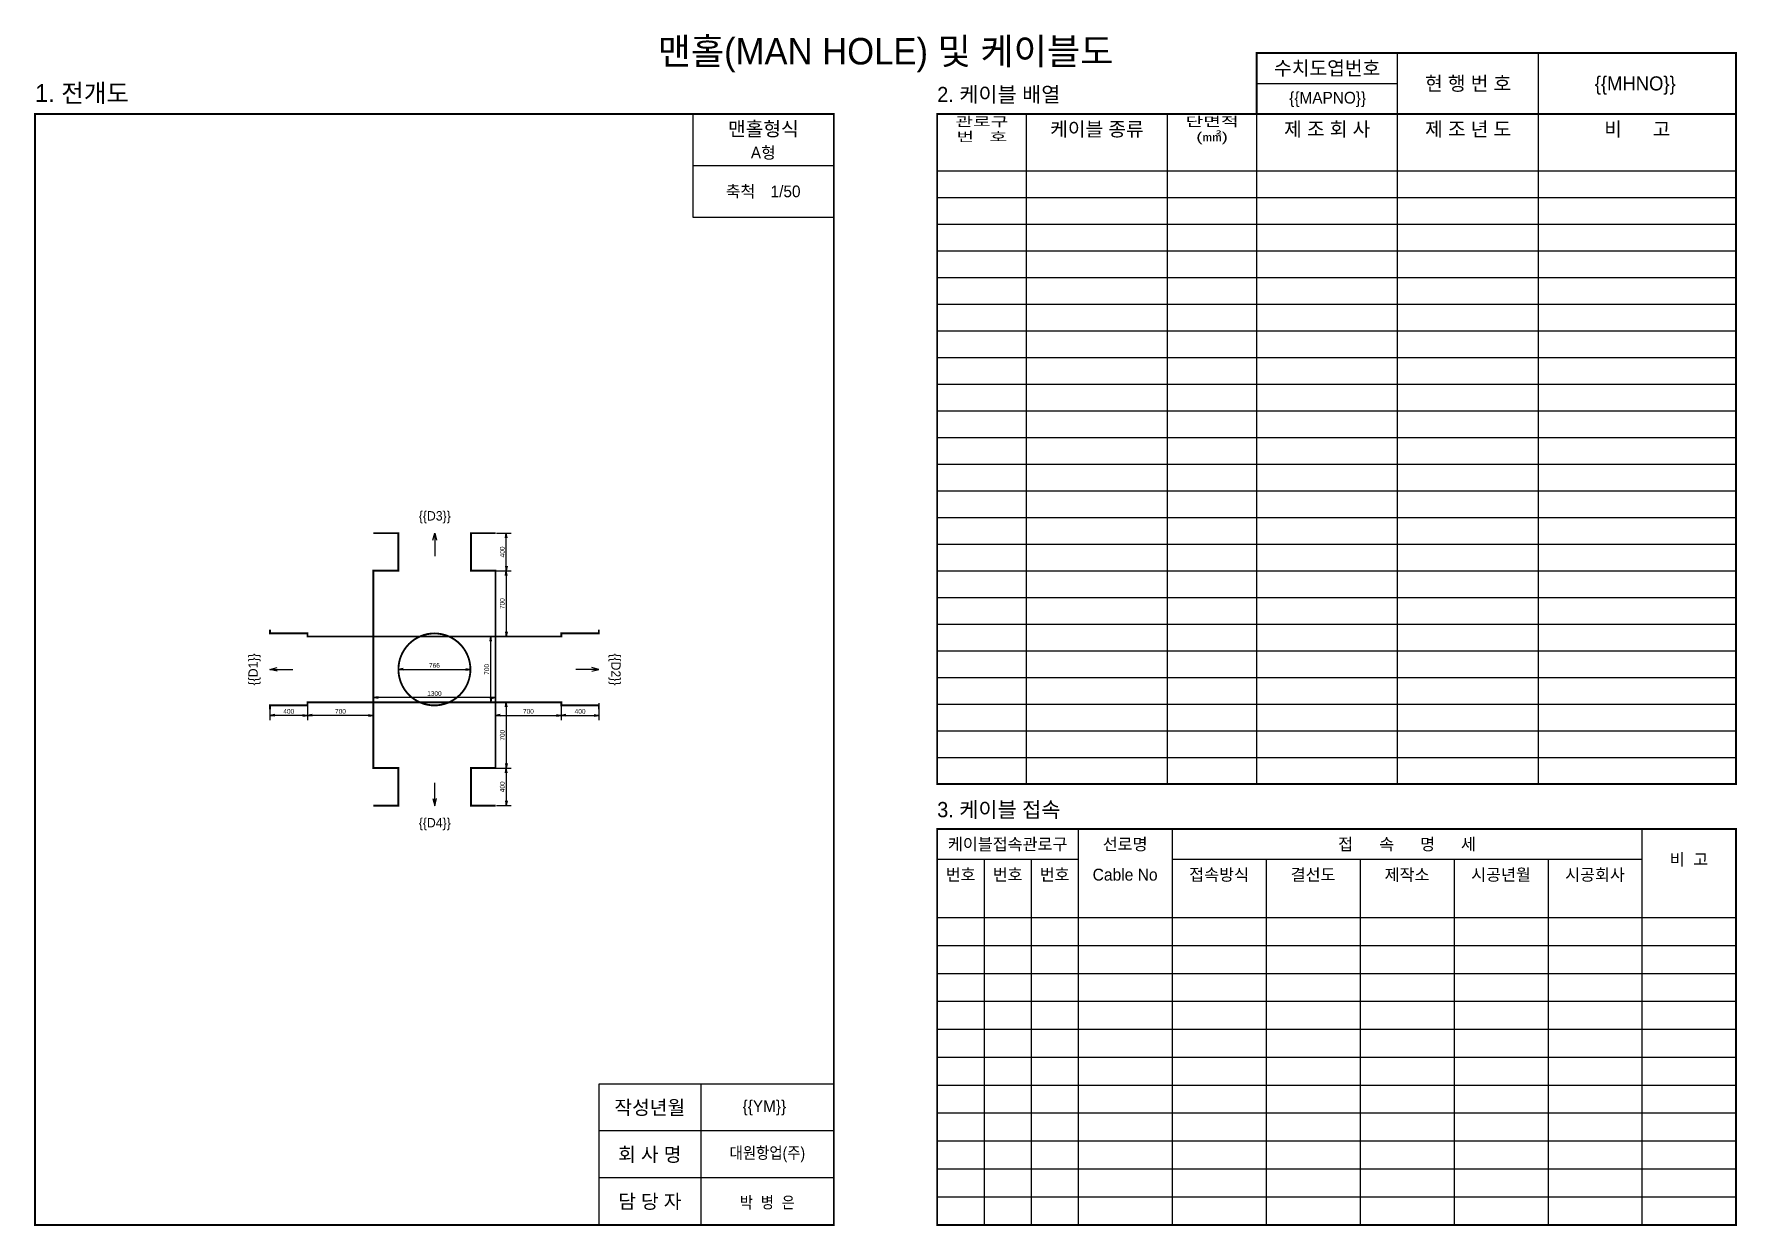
# Model space of a CAD drawing. Extents: x 135919 to 154040, y -156401 to -143717.
import ezdxf
from ezdxf.enums import TextEntityAlignment as Align

# ---------------------------------------------------------------- set-up
doc = ezdxf.new("R2010")
doc.units = 0
doc.header["$LTSCALE"] = 300
doc.linetypes.add('DASHED2', pattern=[0.375, 0.25, -0.125])
for name, color, linetype in [('arrow', 5, 'Continuous'), ('Attr', 7, 'Continuous'), ('con', 7, 'Continuous'), ('Dim', 5, 'Continuous'), ('FORM', 5, 'Continuous'), ('Form_Text', 7, 'Continuous'), ('mh', 7, 'Continuous')]:
    doc.layers.add(name, color=color, linetype=linetype)
doc.styles.add('Attr', font='')
doc.styles.add('DIM', font='')
doc.styles.add('Form_Text', font='')
doc.styles.get('Attr').set_extended_font_data('굴림')
doc.styles.get('DIM').set_extended_font_data('굴림')
doc.styles.get('Form_Text').set_extended_font_data('돋움')
doc.dimstyles.new('hjmh', dxfattribs={"dimscale": 0, "dimtxt": 50, "dimasz": 50, "dimexe": 50, "dimexo": 10, "dimgap": 17, "dimtad": 1, "dimdec": 0, "dimtxsty": 'DIM', "dimblk": 'OPEN', "dimcen": 2.5, "dimclrd": 5, "dimclre": 5, "dimclrt": 5, "dimazin": 3, "dimtfac": 10, "dimtdec": 0, "dimtmove": 2, "dimatfit": 3, "dimldrblk": 'OPEN'})

# ---------------------------------------------------------------- blocks, each defined once
blk = doc.blocks.new('_Open')
at = {"color": 0, "linetype": 'ByBlock', "lineweight": -2}
for p, q in [((-1, 0.17), (0, 0)), ((-1, -0.17), (0, 0)), ((0, 0), (-1, 0))]:
    blk.add_line(p, q, dxfattribs=at)
blk = doc.blocks.new('*D2')
at = {"layer": 'Defpoints', "color": 0, "transparency": 16777216}
for p in [(140780, -150128), (140830, -150128), (140830, -150828)]:
    blk.add_point(p, dxfattribs=at)
at = {"layer": 'Dim', "color": 5, "lineweight": -2, "transparency": 16777216}
for p, q in [((140820, -150128), (140730, -150128)), ((140780, -150778), (140780, -150178)), ((140820, -150828), (140730, -150828))]:
    blk.add_line(p, q, dxfattribs=at)
at = {"layer": 'Dim', "color": 5, "lineweight": -2, "transparency": 16777216, "xscale": 50, "yscale": 50, "zscale": 50}
for p, rotation in [((140780, -150128), 90), ((140780, -150828), 270)]:
    blk.add_blockref('_Open', p, dxfattribs=dict(at, rotation=rotation))
at = {"layer": 'Dim', "color": 5, "transparency": 16777216, "insert": (140737, -150478), "char_height": 50, "attachment_point": 5, "rotation": 90, "style": 'DIM'}
blk.add_mtext('\\A1;700', dxfattribs=at)
blk = doc.blocks.new('*D3')
at = {"layer": 'Defpoints', "color": 0, "transparency": 16777216}
for p in [(139530, -150778), (139530, -150818), (140830, -150828)]:
    blk.add_point(p, dxfattribs=at)
at = {"layer": 'Dim', "color": 5, "lineweight": -2, "transparency": 16777216}
for p, q in [((139530, -150808), (139530, -150728)), ((140830, -150818), (140830, -150728)), ((140780, -150778), (139580, -150778))]:
    blk.add_line(p, q, dxfattribs=at)
at = {"layer": 'Dim', "color": 5, "lineweight": -2, "transparency": 16777216, "xscale": 50, "yscale": 50, "zscale": 50, "rotation": 180}
blk.add_blockref('_Open', (139530, -150778), dxfattribs=at)
at = {"layer": 'Dim', "color": 5, "lineweight": -2, "transparency": 16777216, "xscale": 50, "yscale": 50, "zscale": 50}
blk.add_blockref('_Open', (140830, -150778), dxfattribs=at)
at = {"layer": 'Dim', "color": 5, "transparency": 16777216, "insert": (140180, -150735), "char_height": 50, "attachment_point": 5, "style": 'DIM'}
blk.add_mtext('\\A1;1300', dxfattribs=at)
blk = doc.blocks.new('arrow')
at = {"layer": 'Dim', "color": 0}
blk.add_line((-150, 0), (-487, 0), dxfattribs=at)
at = {"layer": 'Dim', "color": 0, "linetype": 'ByBlock'}
for p, q in [((-150, 40), (0, 0)), ((0, 0), (-150, -40)), ((0, 0), (-150, 0))]:
    blk.add_line(p, q, dxfattribs=at)
blk = doc.blocks.new('*D4')
at = {"layer": 'Defpoints', "color": 0, "transparency": 16777216}
for p in [(139797, -150478), (140563, -150478), (140563, -150478)]:
    blk.add_point(p, dxfattribs=at)
at = {"layer": 'mh', "color": 5, "lineweight": -2, "transparency": 16777216}
for p, q in [((139797, -150468), (139797, -150428)), ((139847, -150478), (140513, -150478)), ((140563, -150468), (140563, -150428))]:
    blk.add_line(p, q, dxfattribs=at)
at = {"layer": 'mh', "color": 5, "lineweight": -2, "transparency": 16777216, "xscale": 50, "yscale": 50, "zscale": 50, "rotation": 180}
blk.add_blockref('_Open', (139797, -150478), dxfattribs=at)
at = {"layer": 'mh', "color": 5, "lineweight": -2, "transparency": 16777216, "xscale": 50, "yscale": 50, "zscale": 50}
blk.add_blockref('_Open', (140563, -150478), dxfattribs=at)
at = {"layer": 'mh', "color": 5, "transparency": 16777216, "insert": (140180, -150436), "char_height": 50, "attachment_point": 5, "style": 'DIM'}
blk.add_mtext('\\A1;766', dxfattribs=at)
blk = doc.blocks.new('*D5')
at = {"layer": 'Defpoints', "color": 0, "transparency": 16777216}
for p in [(140830, -150828), (140830, -151528), (140945, -151528)]:
    blk.add_point(p, dxfattribs=at)
at = {"layer": 'Dim', "color": 5, "lineweight": -2, "transparency": 16777216}
for p, q in [((140840, -150828), (140995, -150828)), ((140945, -150878), (140945, -151478)), ((140840, -151528), (140995, -151528))]:
    blk.add_line(p, q, dxfattribs=at)
at = {"layer": 'Dim', "color": 5, "lineweight": -2, "transparency": 16777216, "xscale": 50, "yscale": 50, "zscale": 50}
for p, rotation in [((140945, -150828), 90), ((140945, -151528), 270)]:
    blk.add_blockref('_Open', p, dxfattribs=dict(at, rotation=rotation))
at = {"layer": 'Dim', "color": 5, "transparency": 16777216, "insert": (140902, -151178), "char_height": 50, "attachment_point": 5, "rotation": 90, "style": 'DIM'}
blk.add_mtext('\\A1;700', dxfattribs=at)
blk = doc.blocks.new('*D6')
at = {"layer": 'Defpoints', "color": 0, "transparency": 16777216}
for p in [(140830, -151528), (140830, -151928), (140945, -151928)]:
    blk.add_point(p, dxfattribs=at)
at = {"layer": 'Dim', "color": 5, "lineweight": -2, "transparency": 16777216}
for p, q in [((140840, -151528), (140995, -151528)), ((140945, -151578), (140945, -151878)), ((140840, -151928), (140995, -151928))]:
    blk.add_line(p, q, dxfattribs=at)
at = {"layer": 'Dim', "color": 5, "lineweight": -2, "transparency": 16777216, "xscale": 50, "yscale": 50, "zscale": 50}
for p, rotation in [((140945, -151528), 90), ((140945, -151928), 270)]:
    blk.add_blockref('_Open', p, dxfattribs=dict(at, rotation=rotation))
at = {"layer": 'Dim', "color": 5, "transparency": 16777216, "insert": (140902, -151728), "char_height": 50, "attachment_point": 5, "rotation": 90, "style": 'DIM'}
blk.add_mtext('\\A1;400', dxfattribs=at)
blk = doc.blocks.new('*D7')
at = {"layer": 'Defpoints', "color": 0, "transparency": 16777216}
for p in [(140830, -150828), (141530, -150828), (141530, -150968)]:
    blk.add_point(p, dxfattribs=at)
at = {"layer": 'Dim', "color": 5, "lineweight": -2, "transparency": 16777216}
for p, q in [((140830, -150838), (140830, -151018)), ((141530, -150838), (141530, -151018)), ((140880, -150968), (141480, -150968))]:
    blk.add_line(p, q, dxfattribs=at)
at = {"layer": 'Dim', "color": 5, "lineweight": -2, "transparency": 16777216, "xscale": 50, "yscale": 50, "zscale": 50, "rotation": 180}
blk.add_blockref('_Open', (140830, -150968), dxfattribs=at)
at = {"layer": 'Dim', "color": 5, "lineweight": -2, "transparency": 16777216, "xscale": 50, "yscale": 50, "zscale": 50}
blk.add_blockref('_Open', (141530, -150968), dxfattribs=at)
at = {"layer": 'Dim', "color": 5, "transparency": 16777216, "insert": (141180, -150925), "char_height": 50, "attachment_point": 5, "style": 'DIM'}
blk.add_mtext('\\A1;700', dxfattribs=at)
blk = doc.blocks.new('*D8')
at = {"layer": 'Defpoints', "color": 0, "transparency": 16777216}
for p in [(141530, -150828), (141930, -150828), (141930, -150968)]:
    blk.add_point(p, dxfattribs=at)
at = {"layer": 'Dim', "color": 5, "lineweight": -2, "transparency": 16777216}
for p, q in [((141530, -150838), (141530, -151018)), ((141930, -150838), (141930, -151018)), ((141580, -150968), (141880, -150968))]:
    blk.add_line(p, q, dxfattribs=at)
at = {"layer": 'Dim', "color": 5, "lineweight": -2, "transparency": 16777216, "xscale": 50, "yscale": 50, "zscale": 50, "rotation": 180}
blk.add_blockref('_Open', (141530, -150968), dxfattribs=at)
at = {"layer": 'Dim', "color": 5, "lineweight": -2, "transparency": 16777216, "xscale": 50, "yscale": 50, "zscale": 50}
blk.add_blockref('_Open', (141930, -150968), dxfattribs=at)
at = {"layer": 'Dim', "color": 5, "transparency": 16777216, "insert": (141730, -150925), "char_height": 50, "attachment_point": 5, "style": 'DIM'}
blk.add_mtext('\\A1;400', dxfattribs=at)
blk = doc.blocks.new('*D9')
at = {"layer": 'Defpoints', "color": 0, "transparency": 16777216}
for p in [(140830, -149028), (140945, -149028), (140830, -149428)]:
    blk.add_point(p, dxfattribs=at)
at = {"layer": 'Dim', "color": 5, "lineweight": -2, "transparency": 16777216}
for p, q in [((140840, -149028), (140995, -149028)), ((140945, -149378), (140945, -149078)), ((140840, -149428), (140995, -149428))]:
    blk.add_line(p, q, dxfattribs=at)
at = {"layer": 'Dim', "color": 5, "lineweight": -2, "transparency": 16777216, "xscale": 50, "yscale": 50, "zscale": 50}
for p, rotation in [((140945, -149028), 90), ((140945, -149428), 270)]:
    blk.add_blockref('_Open', p, dxfattribs=dict(at, rotation=rotation))
at = {"layer": 'Dim', "color": 5, "transparency": 16777216, "insert": (140902, -149228), "char_height": 50, "attachment_point": 5, "rotation": 90, "style": 'DIM'}
blk.add_mtext('\\A1;400', dxfattribs=at)
blk = doc.blocks.new('*D10')
at = {"layer": 'Defpoints', "color": 0, "transparency": 16777216}
for p in [(140830, -149428), (140830, -150128), (140945, -150128)]:
    blk.add_point(p, dxfattribs=at)
at = {"layer": 'Dim', "color": 5, "lineweight": -2, "transparency": 16777216}
for p, q in [((140840, -149428), (140995, -149428)), ((140945, -149478), (140945, -150078)), ((140840, -150128), (140995, -150128))]:
    blk.add_line(p, q, dxfattribs=at)
at = {"layer": 'Dim', "color": 5, "lineweight": -2, "transparency": 16777216, "xscale": 50, "yscale": 50, "zscale": 50}
for p, rotation in [((140945, -149428), 90), ((140945, -150128), 270)]:
    blk.add_blockref('_Open', p, dxfattribs=dict(at, rotation=rotation))
at = {"layer": 'Dim', "color": 5, "transparency": 16777216, "insert": (140902, -149778), "char_height": 50, "attachment_point": 5, "rotation": 90, "style": 'DIM'}
blk.add_mtext('\\A1;700', dxfattribs=at)
blk = doc.blocks.new('*D11')
at = {"layer": 'Defpoints', "color": 0, "transparency": 16777216}
for p in [(138830, -150828), (139530, -150828), (138830, -150968)]:
    blk.add_point(p, dxfattribs=at)
at = {"layer": 'Dim', "color": 5, "lineweight": -2, "transparency": 16777216}
for p, q in [((138830, -150838), (138830, -151018)), ((139530, -150838), (139530, -151018)), ((139480, -150968), (138880, -150968))]:
    blk.add_line(p, q, dxfattribs=at)
at = {"layer": 'Dim', "color": 5, "lineweight": -2, "transparency": 16777216, "xscale": 50, "yscale": 50, "zscale": 50}
for p, rotation in [((138830, -150968), 180.0000000000023), ((139530, -150968), 2.3181e-12)]:
    blk.add_blockref('_Open', p, dxfattribs=dict(at, rotation=rotation))
at = {"layer": 'Dim', "color": 5, "transparency": 16777216, "insert": (139180, -150925), "char_height": 50, "attachment_point": 5, "style": 'DIM'}
blk.add_mtext('\\A1;700', dxfattribs=at)
blk = doc.blocks.new('*D12')
at = {"layer": 'Defpoints', "color": 0, "transparency": 16777216}
for p in [(138430, -150861), (138830, -150861), (138430, -150968)]:
    blk.add_point(p, dxfattribs=at)
at = {"layer": 'Dim', "color": 5, "lineweight": -2, "transparency": 16777216}
for p, q in [((138430, -150871), (138430, -151018)), ((138830, -150871), (138830, -151018)), ((138780, -150968), (138480, -150968))]:
    blk.add_line(p, q, dxfattribs=at)
at = {"layer": 'Dim', "color": 5, "lineweight": -2, "transparency": 16777216, "xscale": 50, "yscale": 50, "zscale": 50, "rotation": 180}
blk.add_blockref('_Open', (138430, -150968), dxfattribs=at)
at = {"layer": 'Dim', "color": 5, "lineweight": -2, "transparency": 16777216, "xscale": 50, "yscale": 50, "zscale": 50}
blk.add_blockref('_Open', (138830, -150968), dxfattribs=at)
at = {"layer": 'Dim', "color": 5, "transparency": 16777216, "insert": (138630, -150925), "char_height": 50, "attachment_point": 5, "style": 'DIM'}
blk.add_mtext('\\A1;400', dxfattribs=at)

msp = doc.modelspace()

# ---------------------------------------------------------------- linework, layer by layer
at = {"layer": 'con', "lineweight": 0, "const_width": 20}
for points in [[(139529.9, -150128.2), (139529.9, -149428.2), (139796.9, -149428.2), (139796.9, -149028.2), (139529.9, -149028.2)], [(140829.9, -149028.2), (140569.9, -149028.2), (140569.9, -149428.2), (140829.9, -149428.2), (140829.9, -150128.2)], [(139529.9, -150828.2), (139529.9, -151528.2), (139796.9, -151528.2), (139796.9, -151928.2), (139529.9, -151928.2)], [(140829.9, -151928.2), (140569.9, -151928.2), (140569.9, -151528.2), (140829.9, -151528.2), (140829.9, -150828.2)]]:
    msp.add_lwpolyline(points, dxfattribs=at)
at = {"layer": 'con', "lineweight": 0}
for points in [[(139529.9, -150128.2, 20, 20, 0), (138829.9, -150128.2, 20, 20, 0), (138829.9, -150095.2, 20, 20, 0), (138429.9, -150095.2, 20, 20, 0), (138429.9, -150054.2, 0, 0, 0)], [(140829.9, -150128.2, 20, 20, 0), (141529.9, -150128.2, 20, 20, 0), (141529.9, -150095.2, 20, 20, 0), (141929.9, -150095.2, 20, 20, 0), (141929.9, -150054.2, 0, 0, 0)], [(139529.9, -150828.2, 20, 20, 0), (138829.9, -150828.2, 20, 20, 0), (138829.9, -150861.2, 20, 20, 0), (138429.9, -150861.2, 20, 20, 0), (138429.9, -150902.3, 0, 0, 0)], [(140829.9, -150828.2, 20, 20, 0), (141529.9, -150828.2, 20, 20, 0), (141529.9, -150861.2, 20, 20, 0), (141929.9, -150861.2, 20, 20, 0), (141929.9, -150902.3, 0, 0, 0)]]:
    msp.add_lwpolyline(points, format="xyseb", dxfattribs=at)
at = {"layer": 'con', "lineweight": 0, "const_width": 20}
msp.add_lwpolyline([(140829.9, -150128.2), (139529.9, -150128.2), (139529.9, -150828.2), (140829.9, -150828.2)], close=True, dxfattribs=at)
at = {"layer": 'FORM', "linetype": 'Continuous'}
for points, const_width in [([(148929.9, -144566.2), (148929.9, -143917.9), (150429.9, -143917.9), (154029.9, -143917.9), (154029.9, -144566.2)], 20.8), ([(135929.9, -144566.2), (144429.9, -144566.2), (144429.9, -156390.2), (135929.9, -156390.2), (135929.9, -144566.2)], 20.8), ([(154029.9, -151697.7), (145529.9, -151697.7), (145529.9, -144566.2), (154029.9, -144566.2), (154029.9, -151697.7)], 20.8), ([(145529.9, -144890.4), (154029.9, -144890.4)], 0.0833), ([(145529.9, -156390.2), (154029.9, -156390.2), (154029.9, -152176.1), (145529.9, -152176.1), (145529.9, -156390.2)], 20.8), ([(154029.9, -152824.4), (145529.9, -152824.4)], 0.0833)]:
    msp.add_lwpolyline(points, dxfattribs=dict(at, const_width=const_width))
for points in [[(150429.9, -151697.7), (150429.9, -143917.9)], [(151929.9, -151697.7), (151929.9, -143917.9)], [(148929.9, -144242.1), (150429.9, -144242.1)], [(142929.9, -144566.2), (142929.9, -145116.2), (142929.9, -145666.2), (144429.9, -145666.2)], [(146479.9, -151697.7), (146479.9, -144566.2)], [(147979.9, -151697.7), (147979.9, -144566.2)], [(148929.9, -151697.7), (148929.9, -144566.2)], [(142929.9, -145116.2), (144429.9, -145116.2)], [(145529.9, -145174.2), (154029.9, -145174.2)], [(145529.9, -145457.9), (154029.9, -145457.9)], [(145529.9, -145741.5), (154029.9, -145741.5)], [(145529.9, -146025.2), (154029.9, -146025.2)], [(145529.9, -146308.8), (154029.9, -146308.8)], [(145529.9, -146592.5), (154029.9, -146592.5)], [(145529.9, -146876.1), (154029.9, -146876.1)], [(145529.9, -147159.7), (154029.9, -147159.7)], [(145529.9, -147443.4), (154029.9, -147443.4)], [(145529.9, -147727), (154029.9, -147727)], [(145529.9, -148010.7), (154029.9, -148010.7)], [(145529.9, -148294.3), (154029.9, -148294.3)], [(145529.9, -148578), (154029.9, -148578)], [(145529.9, -148861.6), (154029.9, -148861.6)], [(145529.9, -149145.3), (154029.9, -149145.3)], [(145529.9, -149428.9), (154029.9, -149428.9)], [(145529.9, -149712.6), (154029.9, -149712.6)], [(145529.9, -149996.2), (154029.9, -149996.2)], [(145529.9, -150279.8), (154029.9, -150279.8)], [(145529.9, -150563.5), (154029.9, -150563.5)], [(145529.9, -150847.1), (154029.9, -150847.1)], [(145529.9, -151130.8), (154029.9, -151130.8)], [(145529.9, -151414.4), (154029.9, -151414.4)], [(147029.9, -152176.1), (147029.9, -156390.2)], [(148029.9, -152176.1), (148029.9, -156390.2)], [(153029.9, -152176.1), (153029.9, -156390.2)], [(147029.9, -152500.2), (145529.9, -152500.2)], [(146029.9, -152500.2), (146029.9, -156390.2)], [(146529.9, -152500.2), (146529.9, -156390.2)], [(153029.9, -152500.2), (148029.9, -152500.2)], [(149029.9, -152500.2), (149029.9, -156390.2)], [(150029.9, -152500.2), (150029.9, -156390.2)], [(151029.9, -152500.2), (151029.9, -156390.2)], [(152029.9, -152500.2), (152029.9, -156390.2)], [(154029.9, -153121.7), (145529.9, -153121.7)], [(154029.9, -153418.9), (145529.9, -153418.9)], [(154029.9, -153716.1), (145529.9, -153716.1)], [(154029.9, -154013.2), (145529.9, -154013.2)], [(154029.9, -154310.4), (145529.9, -154310.4)], [(154029.9, -154607.6), (145529.9, -154607.6)], [(144429.9, -154890.2), (141929.9, -154890.2), (141929.9, -156390.2)], [(154029.9, -154904.7), (145529.9, -154904.7)], [(154029.9, -155201.9), (145529.9, -155201.9)], [(144429.9, -155390.2), (141929.9, -155390.2)], [(154029.9, -155499.1), (145529.9, -155499.1)], [(154029.9, -155796.2), (145529.9, -155796.2)], [(144429.9, -155890.2), (141929.9, -155890.2)], [(154029.9, -156093.4), (145529.9, -156093.4)]]:
    msp.add_lwpolyline(points, dxfattribs=at)
at = {"layer": 'FORM'}
msp.add_lwpolyline([(143014.1, -154890.2), (143014.1, -156390.2)], dxfattribs=at)
at = {"layer": 'mh', "linetype": 'DASHED2', "lineweight": 0, "const_width": 19.7}
msp.add_lwpolyline([(140562.9, -150478.2, 1), (139796.9, -150478.2, 1), (140562.9, -150478.2, 1)], format="xyb", dxfattribs=at)

# ---------------------------------------------------------------- block references
at = {"layer": 'arrow', "yscale": 0.5, "zscale": 0.5}
for p, xscale, rotation in [((140183.4, -149028.2), 0.5, 90.00000000000003), ((138429.9, -150478.2), 0.5, 180), ((141929.9, -150478.2), -0.5, 180), ((140183.4, -151928.2), -0.5, 90)]:
    msp.add_blockref('arrow', p, dxfattribs=dict(at, xscale=xscale, rotation=rotation))

# ---------------------------------------------------------------- texts
at = {"layer": 'Attr'}
for s, height, style, p in [('{{MHNO}}', 150, 'Attr', (152957.9, -144242.1)), ('{{MAPNO}}', 125, 'Attr', (149685.1, -144394.3)), ('A형', 125, 'Attr', (143679.9, -144978.7)), ('1/50', 125, 'Attr', (143916.4, -145391.2)), ('{{D3}}', 100, 'DIM', (140183.4, -148843.9)), ('{{D4}}', 100, 'DIM', (140183.4, -152109.8)), ('{{YM}}', 125, 'Attr', (143691.1, -155125))]:
    msp.add_text(s, height=height, dxfattribs=dict(at, style=style)).set_placement(p, align=Align.MIDDLE_CENTER)
at = {"layer": 'Attr', "style": 'DIM'}
for s, rotation, p in [('{{D1}}', 90, (138250.6, -150478.2)), ('{{D2}}', 270, (142111.5, -150478.2))]:
    msp.add_text(s, height=100, rotation=rotation, dxfattribs=at).set_placement(p, align=Align.MIDDLE_CENTER)
at = {"layer": 'Attr', "style": 'Attr', "width": 0.9}
for s, p in [('대원항업(주)', (143722.3, -155623)), ('박  병  은', (143722.3, -156150))]:
    msp.add_text(s, height=125, dxfattribs=at).set_placement(p, align=Align.MIDDLE_CENTER)
at = {"layer": 'Form_Text', "style": 'Form_Text'}
for s, height, p in [('맨홀(MAN HOLE) 및 케이블도', 281.637, (144979.9, -143899.6)), ('수치도엽번호', 150, (149679.9, -144080)), ('현 행 번 호', 150, (151179.9, -144242.1)), ('맨홀형식', 150, (143679.9, -144725.9)), ('케이블 종류', 150, (147229.9, -144728.3)), ('제 조 회 사', 150, (149679.9, -144728.3)), ('제 조 년 도', 150, (151179.9, -144728.3)), ('비      고', 150, (152979.9, -144728.3)), ('축척', 125, (143436.5, -145391.2)), ('작성년월', 150, (142472, -155140.2)), ('회 사 명', 150, (142472, -155640.2)), ('담 당 자', 150, (142472, -156140.2))]:
    msp.add_text(s, height=height, dxfattribs=at).set_placement(p, align=Align.MIDDLE_CENTER)
for s, height, p in [('1. 전개도', 191.67, (135929.9, -144441.2)), ('2. 케이블 배열', 161.94, (145529.9, -144441.2)), ('3. 케이블 접속', 161.94, (145529.9, -152051.1))]:
    msp.add_text(s, height=height, dxfattribs=at).set_placement(p)
at = {"layer": 'Form_Text', "style": 'Form_Text', "width": 1.5}
for s, p in [('관로구', (146004.9, -144647.3)), ('단면적', (148454.9, -144647.3)), ('번   호', (146004.9, -144809.4)), ('(㎟)', (148454.9, -144809.4))]:
    msp.add_text(s, height=100, dxfattribs=at).set_placement(p, align=Align.MIDDLE_CENTER)
at = {"layer": 'Form_Text', "linetype": 'Continuous', "style": 'Attr'}
for s, height, p in [('케이블접속관로구', 126.74, (146279.9, -152338.2)), ('선로명', 126.74, (147529.9, -152338.2)), ('접      속      명      세', 126.736, (150529.9, -152338.2)), ('비  고', 126.74, (153529.9, -152500.2)), ('번호', 126.74, (145779.9, -152662.3)), ('번호', 126.74, (146279.9, -152662.3)), ('번호', 126.74, (146779.9, -152662.3)), ('Cable No', 126.74, (147529.9, -152662.3)), ('접속방식', 126.74, (148529.9, -152662.3)), ('결선도', 126.74, (149529.9, -152662.3)), ('제작소', 126.74, (150529.9, -152662.3)), ('시공년월', 126.74, (151529.9, -152662.3)), ('시공회사', 126.74, (152529.9, -152662.3))]:
    msp.add_text(s, height=height, dxfattribs=at).set_placement(p, align=Align.MIDDLE_CENTER)

# ---------------------------------------------------------------- dimensions: what is measured, and where the dimension line sits
at = {"layer": 'Dim'}
for p1, p2, distance, picture, middle in [((140829.9, -149428.2), (140829.9, -149028.2), -114.8, '*D9', (140902.1, -149228.2)), ((140829.9, -149428.2), (140829.9, -150128.2), 114.8, '*D10', (140902.1, -149778.2)), ((138829.9, -150861.2), (138429.9, -150861.2), 106.7, '*D12', (138629.9, -150925.3)), ((139529.9, -150828.2), (138829.9, -150828.2), 139.7, '*D11', (139179.9, -150925.3)), ((140829.9, -150828.2), (140829.9, -151528.2), 114.8, '*D5', (140902.1, -151178.2)), ((140829.9, -150828.2), (141529.9, -150828.2), -139.7, '*D7', (141179.9, -150925.3)), ((141529.9, -150828.2), (141929.9, -150828.2), -139.7, '*D8', (141729.9, -150925.3)), ((140829.9, -151528.2), (140829.9, -151928.2), 114.8, '*D6', (140902.1, -151728.2))]:
    dim = msp.add_aligned_dim(p1=p1, p2=p2, distance=distance, dimstyle='hjmh', override={"dimscale": 1}, dxfattribs=at)
    dim.commit()
    dim.dimension.update_dxf_attribs({"geometry": picture, "text_midpoint": middle})
for base, p2, angle, picture, middle in [((140779.8, -150128.2), (140829.9, -150128.2), 270, '*D2', (140737.1, -150478.2)), ((139529.9, -150777.7), (139529.9, -150818.2), 180, '*D3', (140179.9, -150735))]:
    dim = msp.add_linear_dim(base=base, p1=(140829.9, -150828.2), p2=p2, angle=angle, dimstyle='hjmh', override={"dimscale": 1, "dimzin": 8}, dxfattribs=at)
    dim.commit()
    dim.dimension.update_dxf_attribs({"geometry": picture, "text_midpoint": middle})
at = {"layer": 'mh', "color": 1}
dim = msp.add_aligned_dim(p1=(139796.9, -150478.2), p2=(140562.9, -150478.2), distance=0, dimstyle='hjmh', override={"dimscale": 1}, dxfattribs=at)
dim.commit()
dim.dimension.update_dxf_attribs({"geometry": '*D4', "text_midpoint": (140179.9, -150435.6)})

doc.saveas('drawing.dxf')
